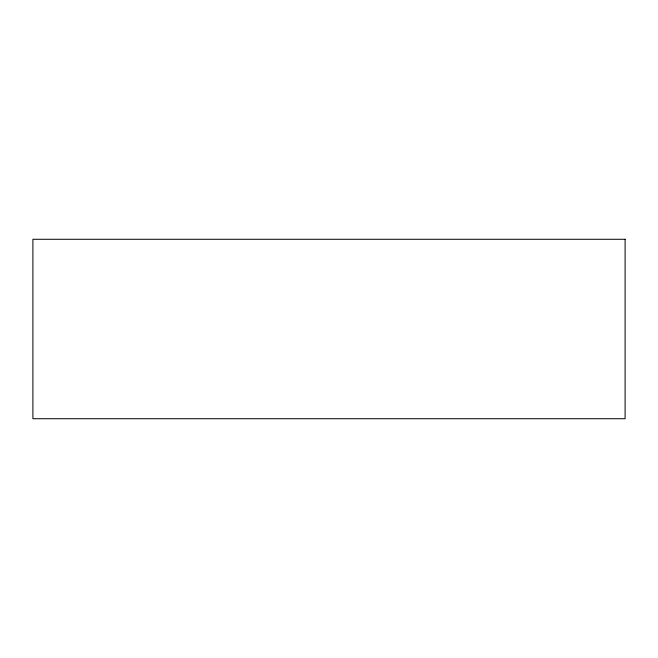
<?xml version="1.0" encoding="UTF-8"?>
<svg xmlns="http://www.w3.org/2000/svg" width="658" height="658" viewBox="0 0 658 658"><rect width="100%" height="100%" fill="white"/><g stroke="black" fill="none" stroke-linecap="round" stroke-linejoin="round"><path stroke-width="0.99" d="M625.1 239.273L32.9 239.273L32.9 418.727L625.1 418.727L625.1 239.273"/></g></svg>
